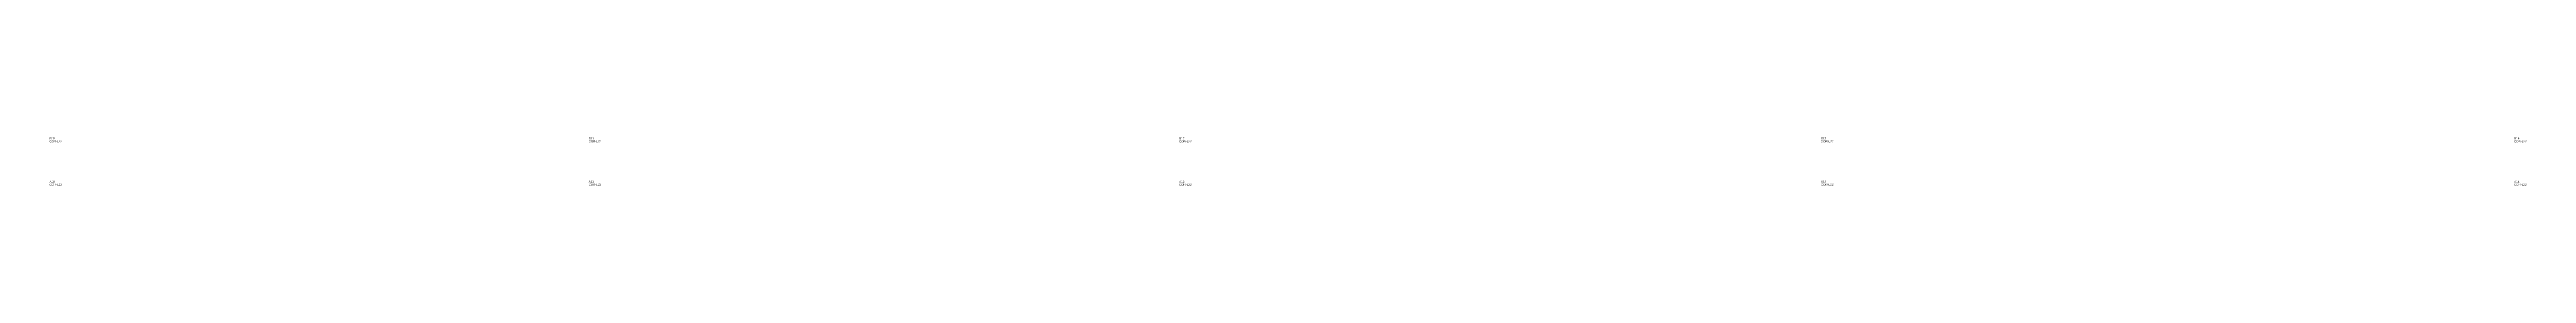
# Model space of a CAD drawing. Header units: metres. Extents: x 222 to 12207, y -46 to 202.
# Drawn here: x 6322 to 12207, y 50 to 165 of the extents above; entities that cross this region are included whole.
import ezdxf

# ---------------------------------------------------------------- set-up
doc = ezdxf.new("R2010")
doc.units = ezdxf.units.M
doc.layers.add('3', color=3, linetype='CONTINUOUS')
doc.layers.add('AUX00', color=7, linetype='CONTINUOUS')
doc.styles.add('STR_STANDARD', font='arial.ttf')

msp = doc.modelspace()

# ---------------------------------------------------------------- texts
at = {"layer": '3', "style": 'STR_STANDARD'}
for s, p in [('B10', (6322.2, 160)), ('B10', (6322.2, 160)), ('B11', (7603.2, 160)), ('B11', (7603.2, 160)), ('B12', (9006.2, 160)), ('B12', (9006.2, 160)), ('B13', (10531.2, 160)), ('B13', (10531.2, 160)), ('B14', (12178.2, 160)), ('B14', (12178.2, 160)), ('A10', (6322.2, 57.5)), ('A10', (6322.2, 57.5)), ('A11', (7603.2, 57.5)), ('A11', (7603.2, 57.5)), ('A12', (9006.2, 57.5)), ('A12', (9006.2, 57.5)), ('A13', (10531.2, 57.5)), ('A13', (10531.2, 57.5)), ('A14', (12178.2, 57.5)), ('A14', (12178.2, 57.5))]:
    msp.add_text(s, height=5, dxfattribs=at).set_placement(p)
at = {"layer": 'AUX00', "style": 'STR_STANDARD'}
for p in [(6322.2, 153), (6322.2, 153), (7603.2, 153), (7603.2, 153), (9006.2, 153), (9006.2, 153), (10531.2, 153), (10531.2, 153), (12178.2, 153), (12178.2, 153), (6322.2, 50.5), (6322.2, 50.5), (7603.2, 50.5), (7603.2, 50.5), (9006.2, 50.5), (9006.2, 50.5), (10531.2, 50.5), (10531.2, 50.5), (12178.2, 50.5), (12178.2, 50.5)]:
    msp.add_text('COR-L22', height=5, dxfattribs=at).set_placement(p)

doc.saveas('drawing.dxf')
